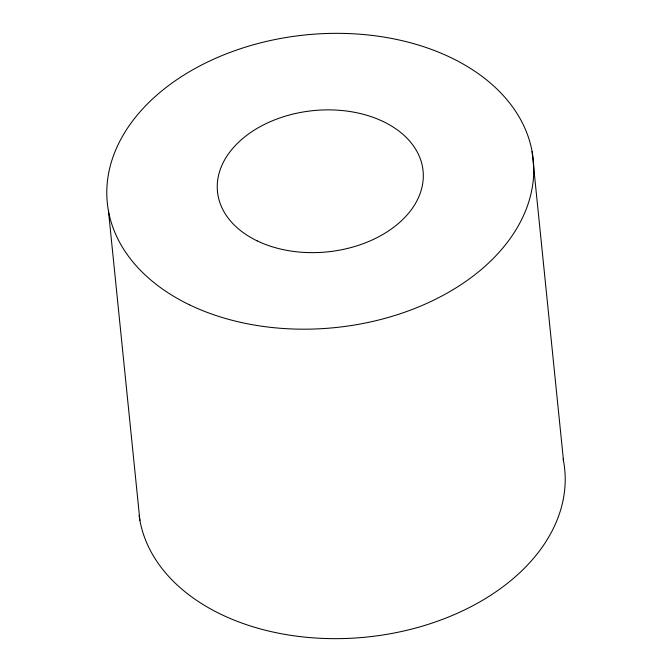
<?xml version="1.0" encoding="UTF-8"?>
<svg xmlns="http://www.w3.org/2000/svg" width="672" height="672" viewBox="0 0 672 672"><rect width="100%" height="100%" fill="white"/><g stroke="black" fill="none" stroke-linecap="round" stroke-linejoin="round"><path stroke-width="1.01" d="M532.09 151.494L563.531 460.975M108.469 211.025L139.91 520.506M563.144 459.001A214.066 147.084 -5.8 0 1 376.169 635.947A214.066 147.084 -5.8 0 1 139.104 515.399M189.412 304.769A214.066 147.084 -5.8 0 0 531.796 190.008A214.066 147.084 -5.8 0 0 239.644 49.006A214.066 147.084 -5.8 0 0 189.412 304.769M257.124 240.862A103.312 70.98 -5.8 0 0 422.36 185.48A103.312 70.98 -5.8 0 0 281.366 117.432A103.312 70.98 -5.8 0 0 257.124 240.862"/></g></svg>
